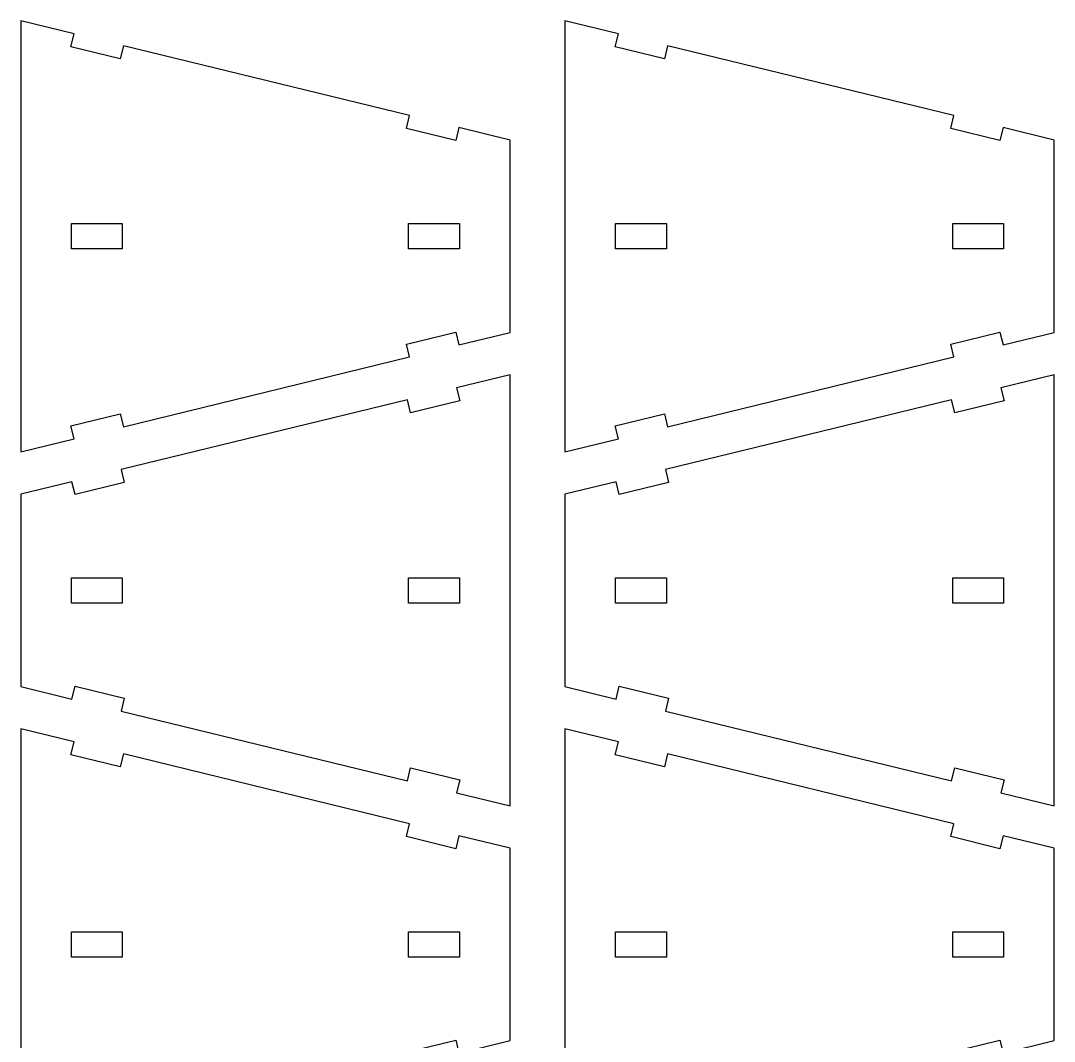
# Model space of a CAD drawing. Extents: x -241 to 241, y -212 to 212.
# Drawn here: x 118.6 to 240.9, y 10.2 to 131 of the extents above; entities that cross this region are included whole.
import ezdxf

# ---------------------------------------------------------------- set-up
doc = ezdxf.new("R2010")
doc.units = 0
doc.layers.add('LAYER_1', color=7, linetype='CONTINUOUS')

msp = doc.modelspace()

# ---------------------------------------------------------------- linework, layer by layer
at = {"layer": 'LAYER_1', "color": 64}
for points, knots in [([(124.8806, 81.4921), (124.8806, 81.4921), (118.555, 79.9487), (118.555, 79.9487), (118.555, 79.9487), (118.555, 79.9487), (118.555, 130.9637), (118.555, 130.9637), (118.555, 130.9637), (118.555, 130.9637), (124.8806, 129.4203), (124.8806, 129.4203), (124.8806, 129.4203), (124.8806, 129.4203), (124.5067, 127.8881), (124.5067, 127.8881), (124.5067, 127.8881), (124.5067, 127.8881), (130.3356, 126.4657), (130.3356, 126.4657), (130.3356, 126.4657), (130.3356, 126.4657), (130.7096, 127.9981), (130.7096, 127.9981), (130.7096, 127.9981), (130.7096, 127.9981), (164.5727, 119.7361), (164.5727, 119.7361), (164.5727, 119.7361), (164.5727, 119.7361), (164.1988, 118.2036), (164.1988, 118.2036), (164.1988, 118.2036), (164.1988, 118.2036), (170.0277, 116.7816), (170.0277, 116.7816), (170.0277, 116.7816), (170.0277, 116.7816), (170.4016, 118.3141), (170.4016, 118.3141), (170.4016, 118.3141), (170.4016, 118.3141), (176.462, 116.8353), (176.462, 116.8353), (176.462, 116.8353), (176.462, 116.8353), (176.462, 94.0771), (176.462, 94.0771), (176.462, 94.0771), (176.462, 94.0771), (170.4016, 92.5986), (170.4016, 92.5986), (170.4016, 92.5986), (170.4016, 92.5986), (170.0277, 94.1311), (170.0277, 94.1311), (170.0277, 94.1311), (170.0277, 94.1311), (164.1988, 92.7087), (164.1988, 92.7087), (164.1988, 92.7087), (164.1988, 92.7087), (164.5727, 91.1762), (164.5727, 91.1762), (164.5727, 91.1762), (164.5727, 91.1762), (130.7096, 82.9143), (130.7096, 82.9143), (130.7096, 82.9143), (130.7096, 82.9143), (130.3356, 84.4468), (130.3356, 84.4468), (130.3356, 84.4468), (130.3356, 84.4468), (124.5067, 83.0246), (124.5067, 83.0246), (124.5067, 83.0246), (124.5067, 83.0246), (124.8806, 81.4921), (124.8806, 81.4921)], [0, 0, 0, 0, 0.04761905, 0.04761905, 0.04761905, 0.04761905, 0.0952381, 0.0952381, 0.0952381, 0.0952381, 0.14285714, 0.14285714, 0.14285714, 0.14285714, 0.19047619, 0.19047619, 0.19047619, 0.19047619, 0.23809524, 0.23809524, 0.23809524, 0.23809524, 0.28571429, 0.28571429, 0.28571429, 0.28571429, 0.33333333, 0.33333333, 0.33333333, 0.33333333, 0.38095238, 0.38095238, 0.38095238, 0.38095238, 0.42857143, 0.42857143, 0.42857143, 0.42857143, 0.47619048, 0.47619048, 0.47619048, 0.47619048, 0.52380952, 0.52380952, 0.52380952, 0.52380952, 0.57142857, 0.57142857, 0.57142857, 0.57142857, 0.61904762, 0.61904762, 0.61904762, 0.61904762, 0.66666667, 0.66666667, 0.66666667, 0.66666667, 0.71428571, 0.71428571, 0.71428571, 0.71428571, 0.76190476, 0.76190476, 0.76190476, 0.76190476, 0.80952381, 0.80952381, 0.80952381, 0.80952381, 0.85714286, 0.85714286, 0.85714286, 0.85714286, 0.9047619, 0.9047619, 0.9047619, 0.9047619, 1, 1, 1, 1]), ([(189.2806, 81.4921), (189.2806, 81.4921), (182.9549, 79.9487), (182.9549, 79.9487), (182.9549, 79.9487), (182.9549, 79.9487), (182.9549, 130.9637), (182.9549, 130.9637), (182.9549, 130.9637), (182.9549, 130.9637), (189.2806, 129.4203), (189.2806, 129.4203), (189.2806, 129.4203), (189.2806, 129.4203), (188.9066, 127.8881), (188.9066, 127.8881), (188.9066, 127.8881), (188.9066, 127.8881), (194.7356, 126.4657), (194.7356, 126.4657), (194.7356, 126.4657), (194.7356, 126.4657), (195.1095, 127.9981), (195.1095, 127.9981), (195.1095, 127.9981), (195.1095, 127.9981), (228.9726, 119.7361), (228.9726, 119.7361), (228.9726, 119.7361), (228.9726, 119.7361), (228.5987, 118.2036), (228.5987, 118.2036), (228.5987, 118.2036), (228.5987, 118.2036), (234.428, 116.7816), (234.428, 116.7816), (234.428, 116.7816), (234.428, 116.7816), (234.8019, 118.3141), (234.8019, 118.3141), (234.8019, 118.3141), (234.8019, 118.3141), (240.862, 116.8353), (240.862, 116.8353), (240.862, 116.8353), (240.862, 116.8353), (240.862, 94.0771), (240.862, 94.0771), (240.862, 94.0771), (240.862, 94.0771), (234.8019, 92.5986), (234.8019, 92.5986), (234.8019, 92.5986), (234.8019, 92.5986), (234.428, 94.1311), (234.428, 94.1311), (234.428, 94.1311), (234.428, 94.1311), (228.5987, 92.7087), (228.5987, 92.7087), (228.5987, 92.7087), (228.5987, 92.7087), (228.9726, 91.1762), (228.9726, 91.1762), (228.9726, 91.1762), (228.9726, 91.1762), (195.1095, 82.9143), (195.1095, 82.9143), (195.1095, 82.9143), (195.1095, 82.9143), (194.7356, 84.4468), (194.7356, 84.4468), (194.7356, 84.4468), (194.7356, 84.4468), (188.9066, 83.0246), (188.9066, 83.0246), (188.9066, 83.0246), (188.9066, 83.0246), (189.2806, 81.4921), (189.2806, 81.4921)], [0, 0, 0, 0, 0.04761905, 0.04761905, 0.04761905, 0.04761905, 0.0952381, 0.0952381, 0.0952381, 0.0952381, 0.14285714, 0.14285714, 0.14285714, 0.14285714, 0.19047619, 0.19047619, 0.19047619, 0.19047619, 0.23809524, 0.23809524, 0.23809524, 0.23809524, 0.28571429, 0.28571429, 0.28571429, 0.28571429, 0.33333333, 0.33333333, 0.33333333, 0.33333333, 0.38095238, 0.38095238, 0.38095238, 0.38095238, 0.42857143, 0.42857143, 0.42857143, 0.42857143, 0.47619048, 0.47619048, 0.47619048, 0.47619048, 0.52380952, 0.52380952, 0.52380952, 0.52380952, 0.57142857, 0.57142857, 0.57142857, 0.57142857, 0.61904762, 0.61904762, 0.61904762, 0.61904762, 0.66666667, 0.66666667, 0.66666667, 0.66666667, 0.71428571, 0.71428571, 0.71428571, 0.71428571, 0.76190476, 0.76190476, 0.76190476, 0.76190476, 0.80952381, 0.80952381, 0.80952381, 0.80952381, 0.85714286, 0.85714286, 0.85714286, 0.85714286, 0.9047619, 0.9047619, 0.9047619, 0.9047619, 1, 1, 1, 1]), ([(130.555, 103.9564), (130.555, 103.9564), (130.555, 106.9563), (130.555, 106.9563), (130.555, 106.9563), (130.555, 106.9563), (124.555, 106.9563), (124.555, 106.9563), (124.555, 106.9563), (124.555, 106.9563), (124.555, 103.9564), (124.555, 103.9564), (124.555, 103.9564), (124.555, 103.9564), (130.555, 103.9564), (130.555, 103.9564)], [0, 0, 0, 0, 0.2, 0.2, 0.2, 0.2, 0.4, 0.4, 0.4, 0.4, 0.6, 0.6, 0.6, 0.6, 1, 1, 1, 1]), ([(170.462, 103.9564), (170.462, 103.9564), (170.462, 106.9563), (170.462, 106.9563), (170.462, 106.9563), (170.462, 106.9563), (164.4619, 106.9563), (164.4619, 106.9563), (164.4619, 106.9563), (164.4619, 106.9563), (164.4619, 103.9564), (164.4619, 103.9564), (164.4619, 103.9564), (164.4619, 103.9564), (170.462, 103.9564), (170.462, 103.9564)], [0, 0, 0, 0, 0.2, 0.2, 0.2, 0.2, 0.4, 0.4, 0.4, 0.4, 0.6, 0.6, 0.6, 0.6, 1, 1, 1, 1]), ([(194.955, 103.9564), (194.955, 103.9564), (194.955, 106.9563), (194.955, 106.9563), (194.955, 106.9563), (194.955, 106.9563), (188.9549, 106.9563), (188.9549, 106.9563), (188.9549, 106.9563), (188.9549, 106.9563), (188.9549, 103.9564), (188.9549, 103.9564), (188.9549, 103.9564), (188.9549, 103.9564), (194.955, 103.9564), (194.955, 103.9564)], [0, 0, 0, 0, 0.2, 0.2, 0.2, 0.2, 0.4, 0.4, 0.4, 0.4, 0.6, 0.6, 0.6, 0.6, 1, 1, 1, 1]), ([(234.8619, 103.9564), (234.8619, 103.9564), (234.8619, 106.9563), (234.8619, 106.9563), (234.8619, 106.9563), (234.8619, 106.9563), (228.8622, 106.9563), (228.8622, 106.9563), (228.8622, 106.9563), (228.8622, 106.9563), (228.8622, 103.9564), (228.8622, 103.9564), (228.8622, 103.9564), (228.8622, 103.9564), (234.8619, 103.9564), (234.8619, 103.9564)], [0, 0, 0, 0, 0.2, 0.2, 0.2, 0.2, 0.4, 0.4, 0.4, 0.4, 0.6, 0.6, 0.6, 0.6, 1, 1, 1, 1]), ([(170.1364, 87.5339), (170.1364, 87.5339), (176.462, 89.0773), (176.462, 89.0773), (176.462, 89.0773), (176.462, 89.0773), (176.462, 38.0624), (176.462, 38.0624), (176.462, 38.0624), (176.462, 38.0624), (170.1364, 39.6059), (170.1364, 39.6059), (170.1364, 39.6059), (170.1364, 39.6059), (170.5103, 41.138), (170.5103, 41.138), (170.5103, 41.138), (170.5103, 41.138), (164.6814, 42.5604), (164.6814, 42.5604), (164.6814, 42.5604), (164.6814, 42.5604), (164.3074, 41.0279), (164.3074, 41.0279), (164.3074, 41.0279), (164.3074, 41.0279), (130.4443, 49.29), (130.4443, 49.29), (130.4443, 49.29), (130.4443, 49.29), (130.8179, 50.8223), (130.8179, 50.8223), (130.8179, 50.8223), (130.8179, 50.8223), (124.9889, 52.2445), (124.9889, 52.2445), (124.9889, 52.2445), (124.9889, 52.2445), (124.6153, 50.7124), (124.6153, 50.7124), (124.6153, 50.7124), (124.6153, 50.7124), (118.555, 52.1908), (118.555, 52.1908), (118.555, 52.1908), (118.555, 52.1908), (118.555, 74.9489), (118.555, 74.9489), (118.555, 74.9489), (118.555, 74.9489), (124.6153, 76.4273), (124.6153, 76.4273), (124.6153, 76.4273), (124.6153, 76.4273), (124.9889, 74.8948), (124.9889, 74.8948), (124.9889, 74.8948), (124.9889, 74.8948), (130.8179, 76.3172), (130.8179, 76.3172), (130.8179, 76.3172), (130.8179, 76.3172), (130.4443, 77.8497), (130.4443, 77.8497), (130.4443, 77.8497), (130.4443, 77.8497), (164.3074, 86.1118), (164.3074, 86.1118), (164.3074, 86.1118), (164.3074, 86.1118), (164.6814, 84.5793), (164.6814, 84.5793), (164.6814, 84.5793), (164.6814, 84.5793), (170.5103, 86.0013), (170.5103, 86.0013), (170.5103, 86.0013), (170.5103, 86.0013), (170.1364, 87.5339), (170.1364, 87.5339)], [0, 0, 0, 0, 0.04761905, 0.04761905, 0.04761905, 0.04761905, 0.0952381, 0.0952381, 0.0952381, 0.0952381, 0.14285714, 0.14285714, 0.14285714, 0.14285714, 0.19047619, 0.19047619, 0.19047619, 0.19047619, 0.23809524, 0.23809524, 0.23809524, 0.23809524, 0.28571429, 0.28571429, 0.28571429, 0.28571429, 0.33333333, 0.33333333, 0.33333333, 0.33333333, 0.38095238, 0.38095238, 0.38095238, 0.38095238, 0.42857143, 0.42857143, 0.42857143, 0.42857143, 0.47619048, 0.47619048, 0.47619048, 0.47619048, 0.52380952, 0.52380952, 0.52380952, 0.52380952, 0.57142857, 0.57142857, 0.57142857, 0.57142857, 0.61904762, 0.61904762, 0.61904762, 0.61904762, 0.66666667, 0.66666667, 0.66666667, 0.66666667, 0.71428571, 0.71428571, 0.71428571, 0.71428571, 0.76190476, 0.76190476, 0.76190476, 0.76190476, 0.80952381, 0.80952381, 0.80952381, 0.80952381, 0.85714286, 0.85714286, 0.85714286, 0.85714286, 0.9047619, 0.9047619, 0.9047619, 0.9047619, 1, 1, 1, 1]), ([(234.5363, 87.5339), (234.5363, 87.5339), (240.862, 89.0773), (240.862, 89.0773), (240.862, 89.0773), (240.862, 89.0773), (240.862, 38.0624), (240.862, 38.0624), (240.862, 38.0624), (240.862, 38.0624), (234.5363, 39.6059), (234.5363, 39.6059), (234.5363, 39.6059), (234.5363, 39.6059), (234.9102, 41.138), (234.9102, 41.138), (234.9102, 41.138), (234.9102, 41.138), (229.0813, 42.5604), (229.0813, 42.5604), (229.0813, 42.5604), (229.0813, 42.5604), (228.7073, 41.0279), (228.7073, 41.0279), (228.7073, 41.0279), (228.7073, 41.0279), (194.8442, 49.29), (194.8442, 49.29), (194.8442, 49.29), (194.8442, 49.29), (195.2182, 50.8223), (195.2182, 50.8223), (195.2182, 50.8223), (195.2182, 50.8223), (189.3892, 52.2445), (189.3892, 52.2445), (189.3892, 52.2445), (189.3892, 52.2445), (189.0153, 50.7124), (189.0153, 50.7124), (189.0153, 50.7124), (189.0153, 50.7124), (182.9549, 52.1908), (182.9549, 52.1908), (182.9549, 52.1908), (182.9549, 52.1908), (182.9549, 74.9489), (182.9549, 74.9489), (182.9549, 74.9489), (182.9549, 74.9489), (189.0153, 76.4273), (189.0153, 76.4273), (189.0153, 76.4273), (189.0153, 76.4273), (189.3892, 74.8948), (189.3892, 74.8948), (189.3892, 74.8948), (189.3892, 74.8948), (195.2182, 76.3172), (195.2182, 76.3172), (195.2182, 76.3172), (195.2182, 76.3172), (194.8442, 77.8497), (194.8442, 77.8497), (194.8442, 77.8497), (194.8442, 77.8497), (228.7073, 86.1118), (228.7073, 86.1118), (228.7073, 86.1118), (228.7073, 86.1118), (229.0813, 84.5793), (229.0813, 84.5793), (229.0813, 84.5793), (229.0813, 84.5793), (234.9102, 86.0013), (234.9102, 86.0013), (234.9102, 86.0013), (234.9102, 86.0013), (234.5363, 87.5339), (234.5363, 87.5339)], [0, 0, 0, 0, 0.04761905, 0.04761905, 0.04761905, 0.04761905, 0.0952381, 0.0952381, 0.0952381, 0.0952381, 0.14285714, 0.14285714, 0.14285714, 0.14285714, 0.19047619, 0.19047619, 0.19047619, 0.19047619, 0.23809524, 0.23809524, 0.23809524, 0.23809524, 0.28571429, 0.28571429, 0.28571429, 0.28571429, 0.33333333, 0.33333333, 0.33333333, 0.33333333, 0.38095238, 0.38095238, 0.38095238, 0.38095238, 0.42857143, 0.42857143, 0.42857143, 0.42857143, 0.47619048, 0.47619048, 0.47619048, 0.47619048, 0.52380952, 0.52380952, 0.52380952, 0.52380952, 0.57142857, 0.57142857, 0.57142857, 0.57142857, 0.61904762, 0.61904762, 0.61904762, 0.61904762, 0.66666667, 0.66666667, 0.66666667, 0.66666667, 0.71428571, 0.71428571, 0.71428571, 0.71428571, 0.76190476, 0.76190476, 0.76190476, 0.76190476, 0.80952381, 0.80952381, 0.80952381, 0.80952381, 0.85714286, 0.85714286, 0.85714286, 0.85714286, 0.9047619, 0.9047619, 0.9047619, 0.9047619, 1, 1, 1, 1]), ([(124.555, 65.0696), (124.555, 65.0696), (124.555, 62.0696), (124.555, 62.0696), (124.555, 62.0696), (124.555, 62.0696), (130.555, 62.0696), (130.555, 62.0696), (130.555, 62.0696), (130.555, 62.0696), (130.555, 65.0696), (130.555, 65.0696), (130.555, 65.0696), (130.555, 65.0696), (124.555, 65.0696), (124.555, 65.0696)], [0, 0, 0, 0, 0.2, 0.2, 0.2, 0.2, 0.4, 0.4, 0.4, 0.4, 0.6, 0.6, 0.6, 0.6, 1, 1, 1, 1]), ([(164.4619, 65.0696), (164.4619, 65.0696), (164.4619, 62.0696), (164.4619, 62.0696), (164.4619, 62.0696), (164.4619, 62.0696), (170.462, 62.0696), (170.462, 62.0696), (170.462, 62.0696), (170.462, 62.0696), (170.462, 65.0696), (170.462, 65.0696), (170.462, 65.0696), (170.462, 65.0696), (164.4619, 65.0696), (164.4619, 65.0696)], [0, 0, 0, 0, 0.2, 0.2, 0.2, 0.2, 0.4, 0.4, 0.4, 0.4, 0.6, 0.6, 0.6, 0.6, 1, 1, 1, 1]), ([(188.9549, 65.0696), (188.9549, 65.0696), (188.9549, 62.0696), (188.9549, 62.0696), (188.9549, 62.0696), (188.9549, 62.0696), (194.955, 62.0696), (194.955, 62.0696), (194.955, 62.0696), (194.955, 62.0696), (194.955, 65.0696), (194.955, 65.0696), (194.955, 65.0696), (194.955, 65.0696), (188.9549, 65.0696), (188.9549, 65.0696)], [0, 0, 0, 0, 0.2, 0.2, 0.2, 0.2, 0.4, 0.4, 0.4, 0.4, 0.6, 0.6, 0.6, 0.6, 1, 1, 1, 1]), ([(228.8622, 65.0696), (228.8622, 65.0696), (228.8622, 62.0696), (228.8622, 62.0696), (228.8622, 62.0696), (228.8622, 62.0696), (234.8619, 62.0696), (234.8619, 62.0696), (234.8619, 62.0696), (234.8619, 62.0696), (234.8619, 65.0696), (234.8619, 65.0696), (234.8619, 65.0696), (234.8619, 65.0696), (228.8622, 65.0696), (228.8622, 65.0696)], [0, 0, 0, 0, 0.2, 0.2, 0.2, 0.2, 0.4, 0.4, 0.4, 0.4, 0.6, 0.6, 0.6, 0.6, 1, 1, 1, 1]), ([(124.8806, -2.2809), (124.8806, -2.2809), (118.555, -3.824), (118.555, -3.824), (118.555, -3.824), (118.555, -3.824), (118.555, 47.191), (118.555, 47.191), (118.555, 47.191), (118.555, 47.191), (124.8806, 45.6475), (124.8806, 45.6475), (124.8806, 45.6475), (124.8806, 45.6475), (124.5067, 44.1151), (124.5067, 44.1151), (124.5067, 44.1151), (124.5067, 44.1151), (130.3356, 42.6929), (130.3356, 42.6929), (130.3356, 42.6929), (130.3356, 42.6929), (130.7096, 44.2254), (130.7096, 44.2254), (130.7096, 44.2254), (130.7096, 44.2254), (164.5727, 35.9631), (164.5727, 35.9631), (164.5727, 35.9631), (164.5727, 35.9631), (164.1988, 34.431), (164.1988, 34.431), (164.1988, 34.431), (164.1988, 34.431), (170.0277, 33.0086), (170.0277, 33.0086), (170.0277, 33.0086), (170.0277, 33.0086), (170.4016, 34.5409), (170.4016, 34.5409), (170.4016, 34.5409), (170.4016, 34.5409), (176.462, 33.0621), (176.462, 33.0621), (176.462, 33.0621), (176.462, 33.0621), (176.462, 10.3044), (176.462, 10.3044), (176.462, 10.3044), (176.462, 10.3044), (170.4016, 8.8256), (170.4016, 8.8256), (170.4016, 8.8256), (170.4016, 8.8256), (170.0277, 10.358), (170.0277, 10.358), (170.0277, 10.358), (170.0277, 10.358), (164.1988, 8.9361), (164.1988, 8.9361), (164.1988, 8.9361), (164.1988, 8.9361), (164.5727, 7.4036), (164.5727, 7.4036), (164.5727, 7.4036), (164.5727, 7.4036), (130.7096, -0.8585), (130.7096, -0.8585), (130.7096, -0.8585), (130.7096, -0.8585), (130.3356, 0.6736), (130.3356, 0.6736), (130.3356, 0.6736), (130.3356, 0.6736), (124.5067, -0.7484), (124.5067, -0.7484), (124.5067, -0.7484), (124.5067, -0.7484), (124.8806, -2.2809), (124.8806, -2.2809)], [0, 0, 0, 0, 0.04761905, 0.04761905, 0.04761905, 0.04761905, 0.0952381, 0.0952381, 0.0952381, 0.0952381, 0.14285714, 0.14285714, 0.14285714, 0.14285714, 0.19047619, 0.19047619, 0.19047619, 0.19047619, 0.23809524, 0.23809524, 0.23809524, 0.23809524, 0.28571429, 0.28571429, 0.28571429, 0.28571429, 0.33333333, 0.33333333, 0.33333333, 0.33333333, 0.38095238, 0.38095238, 0.38095238, 0.38095238, 0.42857143, 0.42857143, 0.42857143, 0.42857143, 0.47619048, 0.47619048, 0.47619048, 0.47619048, 0.52380952, 0.52380952, 0.52380952, 0.52380952, 0.57142857, 0.57142857, 0.57142857, 0.57142857, 0.61904762, 0.61904762, 0.61904762, 0.61904762, 0.66666667, 0.66666667, 0.66666667, 0.66666667, 0.71428571, 0.71428571, 0.71428571, 0.71428571, 0.76190476, 0.76190476, 0.76190476, 0.76190476, 0.80952381, 0.80952381, 0.80952381, 0.80952381, 0.85714286, 0.85714286, 0.85714286, 0.85714286, 0.9047619, 0.9047619, 0.9047619, 0.9047619, 1, 1, 1, 1]), ([(189.2806, -2.2809), (189.2806, -2.2809), (182.9549, -3.824), (182.9549, -3.824), (182.9549, -3.824), (182.9549, -3.824), (182.9549, 47.191), (182.9549, 47.191), (182.9549, 47.191), (182.9549, 47.191), (189.2806, 45.6475), (189.2806, 45.6475), (189.2806, 45.6475), (189.2806, 45.6475), (188.9066, 44.1151), (188.9066, 44.1151), (188.9066, 44.1151), (188.9066, 44.1151), (194.7356, 42.6929), (194.7356, 42.6929), (194.7356, 42.6929), (194.7356, 42.6929), (195.1095, 44.2254), (195.1095, 44.2254), (195.1095, 44.2254), (195.1095, 44.2254), (228.9726, 35.9631), (228.9726, 35.9631), (228.9726, 35.9631), (228.9726, 35.9631), (228.5987, 34.431), (228.5987, 34.431), (228.5987, 34.431), (228.5987, 34.431), (234.428, 33.0086), (234.428, 33.0086), (234.428, 33.0086), (234.428, 33.0086), (234.8019, 34.5409), (234.8019, 34.5409), (234.8019, 34.5409), (234.8019, 34.5409), (240.862, 33.0621), (240.862, 33.0621), (240.862, 33.0621), (240.862, 33.0621), (240.862, 10.3044), (240.862, 10.3044), (240.862, 10.3044), (240.862, 10.3044), (234.8019, 8.8256), (234.8019, 8.8256), (234.8019, 8.8256), (234.8019, 8.8256), (234.428, 10.358), (234.428, 10.358), (234.428, 10.358), (234.428, 10.358), (228.5987, 8.9361), (228.5987, 8.9361), (228.5987, 8.9361), (228.5987, 8.9361), (228.9726, 7.4036), (228.9726, 7.4036), (228.9726, 7.4036), (228.9726, 7.4036), (195.1095, -0.8585), (195.1095, -0.8585), (195.1095, -0.8585), (195.1095, -0.8585), (194.7356, 0.6736), (194.7356, 0.6736), (194.7356, 0.6736), (194.7356, 0.6736), (188.9066, -0.7484), (188.9066, -0.7484), (188.9066, -0.7484), (188.9066, -0.7484), (189.2806, -2.2809), (189.2806, -2.2809)], [0, 0, 0, 0, 0.04761905, 0.04761905, 0.04761905, 0.04761905, 0.0952381, 0.0952381, 0.0952381, 0.0952381, 0.14285714, 0.14285714, 0.14285714, 0.14285714, 0.19047619, 0.19047619, 0.19047619, 0.19047619, 0.23809524, 0.23809524, 0.23809524, 0.23809524, 0.28571429, 0.28571429, 0.28571429, 0.28571429, 0.33333333, 0.33333333, 0.33333333, 0.33333333, 0.38095238, 0.38095238, 0.38095238, 0.38095238, 0.42857143, 0.42857143, 0.42857143, 0.42857143, 0.47619048, 0.47619048, 0.47619048, 0.47619048, 0.52380952, 0.52380952, 0.52380952, 0.52380952, 0.57142857, 0.57142857, 0.57142857, 0.57142857, 0.61904762, 0.61904762, 0.61904762, 0.61904762, 0.66666667, 0.66666667, 0.66666667, 0.66666667, 0.71428571, 0.71428571, 0.71428571, 0.71428571, 0.76190476, 0.76190476, 0.76190476, 0.76190476, 0.80952381, 0.80952381, 0.80952381, 0.80952381, 0.85714286, 0.85714286, 0.85714286, 0.85714286, 0.9047619, 0.9047619, 0.9047619, 0.9047619, 1, 1, 1, 1]), ([(130.555, 20.1832), (130.555, 20.1832), (130.555, 23.1833), (130.555, 23.1833), (130.555, 23.1833), (130.555, 23.1833), (124.555, 23.1833), (124.555, 23.1833), (124.555, 23.1833), (124.555, 23.1833), (124.555, 20.1832), (124.555, 20.1832), (124.555, 20.1832), (124.555, 20.1832), (130.555, 20.1832), (130.555, 20.1832)], [0, 0, 0, 0, 0.2, 0.2, 0.2, 0.2, 0.4, 0.4, 0.4, 0.4, 0.6, 0.6, 0.6, 0.6, 1, 1, 1, 1]), ([(170.462, 20.1832), (170.462, 20.1832), (170.462, 23.1833), (170.462, 23.1833), (170.462, 23.1833), (170.462, 23.1833), (164.4619, 23.1833), (164.4619, 23.1833), (164.4619, 23.1833), (164.4619, 23.1833), (164.4619, 20.1832), (164.4619, 20.1832), (164.4619, 20.1832), (164.4619, 20.1832), (170.462, 20.1832), (170.462, 20.1832)], [0, 0, 0, 0, 0.2, 0.2, 0.2, 0.2, 0.4, 0.4, 0.4, 0.4, 0.6, 0.6, 0.6, 0.6, 1, 1, 1, 1]), ([(194.955, 20.1832), (194.955, 20.1832), (194.955, 23.1833), (194.955, 23.1833), (194.955, 23.1833), (194.955, 23.1833), (188.9549, 23.1833), (188.9549, 23.1833), (188.9549, 23.1833), (188.9549, 23.1833), (188.9549, 20.1832), (188.9549, 20.1832), (188.9549, 20.1832), (188.9549, 20.1832), (194.955, 20.1832), (194.955, 20.1832)], [0, 0, 0, 0, 0.2, 0.2, 0.2, 0.2, 0.4, 0.4, 0.4, 0.4, 0.6, 0.6, 0.6, 0.6, 1, 1, 1, 1]), ([(234.8619, 20.1832), (234.8619, 20.1832), (234.8619, 23.1833), (234.8619, 23.1833), (234.8619, 23.1833), (234.8619, 23.1833), (228.8622, 23.1833), (228.8622, 23.1833), (228.8622, 23.1833), (228.8622, 23.1833), (228.8622, 20.1832), (228.8622, 20.1832), (228.8622, 20.1832), (228.8622, 20.1832), (234.8619, 20.1832), (234.8619, 20.1832)], [0, 0, 0, 0, 0.2, 0.2, 0.2, 0.2, 0.4, 0.4, 0.4, 0.4, 0.6, 0.6, 0.6, 0.6, 1, 1, 1, 1])]:
    msp.add_open_spline(points, degree=3, knots=knots, dxfattribs=at)

doc.saveas('drawing.dxf')
